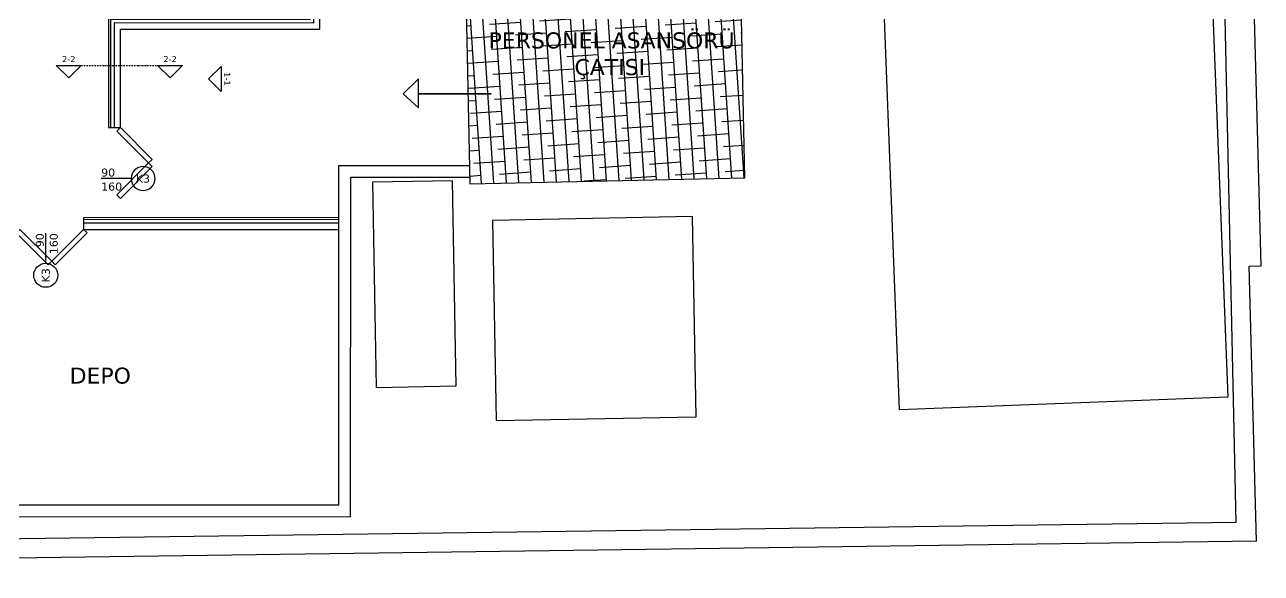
# Model space of a CAD drawing. Header units: millimetres. Extents: x 24870 to 27223, y 1839 to 3696.
# Drawn here: x 25987 to 27223, y 1839 to 2387 of the extents above; entities that cross this region are included whole.
import ezdxf
from ezdxf.enums import TextEntityAlignment as Align

# ---------------------------------------------------------------- set-up
doc = ezdxf.new("R2010")
doc.units = ezdxf.units.MM
doc.linetypes.add('DASHDOT', pattern=[25.4, 12.7, -6.35, 0, -6.35])
for name, color, linetype in [('0-gnl-gor1', 1, 'Continuous'), ('0-gnl-gor2', 6, 'Continuous'), ('0-gnl-gor3', 252, 'Continuous'), ('0-gnl-parapet', 252, 'Continuous'), ('0-gnl-smbl-kesit', 6, 'DASHDOT'), ('0-gnl-tarama', 252, 'Continuous'), ('0-gnrl-note', 251, 'Continuous'), ('0-gnrl-symb-section', 6, 'DASHDOT'), ('0-gnrl-symb-wall', 6, 'Continuous'), ('3-dvr-gazbeton', 5, 'Continuous')]:
    doc.layers.add(name, color=color, linetype=linetype)
doc.styles.add('geoID', font='verdana.ttf')

# ---------------------------------------------------------------- blocks, each defined once
blk = doc.blocks.new('Drawing6')
blk.add_lwpolyline([(24, 0), (144, 0)])
blk.add_circle((-24, 0), 48)
at = {"style": 'geoID'}
blk.add_attdef('KAPI_KODU', text='', height=40, dxfattribs=at).set_placement((-24, 0), align=Align.MIDDLE_CENTER)
for tag, p in [('GEN', (144, 8)), ('YUK', (144, -48))]:
    blk.add_attdef(tag, text='', height=40, dxfattribs=at).set_placement(p, align=Align.RIGHT)
blk = doc.blocks.new('kesit-görünüş')
at = {"linetype": 'Continuous'}
blk.add_lwpolyline([(60, -60), (0, 0), (0, 0), (-60, -60)], close=True, dxfattribs=at)
at = {"style": 'geoID'}
blk.add_attdef('KESIT_NO', text='', height=40, dxfattribs=at).set_placement((0, -90), align=Align.MIDDLE_CENTER)

msp = doc.modelspace()

# ---------------------------------------------------------------- hatches: boundary and pattern name
at = {"layer": '0-gnl-tarama'}
h = msp.add_hatch(dxfattribs=at)
h.set_pattern_fill('ANSI38', color=256, scale=100, angle=408.821335)
h.set_pattern_definition([(93.82133, (24163.696, -4154.666), (-12.47221, -0.833068), []), (183.82133, (24163.696, -4154.666), (-24.11135, -14.138345), [31.25, -18.75])])
h.paths.add_polyline_path([(26425.946, 2498.768), (26431.77, 2228.344), (26706.706, 2234.266), (26700.882, 2504.689)])

# ---------------------------------------------------------------- linework, layer by layer
at = {"layer": '0-gnl-gor1'}
for points in [[(26425.946, 2498.768), (26431.77, 2228.344), (26706.706, 2234.266), (26700.882, 2504.689)], [(26338.273, 2024.818), (26418.259, 2026.348), (26414.338, 2231.31), (26334.353, 2229.78)], [(26458.165, 1991.716), (26658.129, 1995.541), (26654.304, 2195.504), (26454.34, 2191.679)]]:
    msp.add_lwpolyline(points, close=True, dxfattribs=at)
msp.add_lwpolyline([(27189.407, 2015.185), (26861.426, 2002.351), (26845.785, 2402.045), (27173.766, 2414.879), (27189.407, 2015.185)], dxfattribs=at)
at = {"layer": '0-gnl-gor2'}
for points in [[(27207.864, 2698.416), (26920.017, 2698.416), (26920.017, 2519.379), (26420.017, 2519.379), (26420.017, 2698.416), (26270.017, 2698.416), (26270.017, 2394.361), (26070.588, 2394.435), (26070.588, 2284.435), (26082.388, 2284.435), (26082.388, 2382.671), (26281.817, 2382.598), (26281.817, 2686.616), (26408.217, 2686.616), (26408.217, 2507.579), (26931.817, 2507.579), (26931.817, 2686.616), (27208.183, 2686.616)], [(27207.918, 2696.416), (26922.017, 2696.416), (26922.017, 2517.379), (26418.017, 2517.379), (26418.017, 2696.416), (26272.017, 2696.416), (26272.017, 2392.361), (26072.588, 2392.434), (26072.588, 2284.435)], [(27208.013, 2692.916), (26925.517, 2692.916), (26925.517, 2513.879), (26414.517, 2513.879), (26414.517, 2692.916), (26275.517, 2692.916), (26275.517, 2388.859), (26076.088, 2388.933), (26076.088, 2284.435)], [(26431.492, 2246.248), (26300.517, 2246.31), (26300.343, 1907.414), (25810.588, 1907.224), (25810.588, 2127.199)], [(26431.486, 2234.448), (26312.311, 2234.504), (26312.137, 1895.618), (25798.788, 1895.42), (25798.788, 2127.199)], [(26300.49, 2194.361), (26045.588, 2194.435), (26045.588, 2182.724), (26300.484, 2182.555)], [(26300.489, 2192.361), (26045.588, 2192.435)], [(26300.487, 2188.861), (26045.588, 2188.935)]]:
    msp.add_lwpolyline(points, dxfattribs=at)
at = {"layer": '0-gnl-gor3'}
for points in [[(26453.049, 2317.983), (26380.309, 2317.983), (26380.309, 2332.983), (26365.012, 2317.983), (26380.309, 2303.998), (26380.309, 2317.983)], [(26110.673, 2249.079), (26078.853, 2280.899), (26082.388, 2284.435), (26114.208, 2252.615)], [(26110.673, 2249.079), (26078.853, 2217.259), (26082.388, 2213.724), (26114.208, 2245.544)], [(26013.761, 2150.905), (25981.941, 2182.724), (25978.405, 2179.189), (26010.225, 2147.369)], [(26013.761, 2150.905), (26045.581, 2182.724), (26049.116, 2179.189), (26017.296, 2147.369)]]:
    msp.add_lwpolyline(points, close=True, dxfattribs=at)
at = {"layer": '0-gnl-parapet'}
for points in [[(27222.77, 2146.225), (27188.7, 3408.36)], [(27210.768, 2146.136), (27222.912, 2146.226)], [(27218.186, 1871.35), (27210.768, 2146.136)], [(27218.186, 1871.35), (24876.728, 1839.266)]]:
    msp.add_lwpolyline(points, dxfattribs=at)
at = {"layer": '0-gnl-smbl-kesit', "ltscale": 0.1}
msp.add_lwpolyline([(26043.351, 2346.525), (26119.604, 2346.525)], dxfattribs=at)
at = {"layer": '3-dvr-gazbeton'}
for points in [[(27197.719, 1889.958), (27184.886, 2485.861)], [(27197.719, 1889.958), (24890.968, 1859.053), (24893.924, 2213.365)]]:
    msp.add_lwpolyline(points, dxfattribs=at)

# ---------------------------------------------------------------- block references
at = {"layer": '0-gnrl-symb-section'}
ref = msp.add_blockref('kesit-görünüş', (26030.851, 2334.025), dxfattribs=dict(at, xscale=-0.2083333333333333, yscale=0.2083333333333333, zscale=0.2083333333333333, rotation=180))
ref.add_attrib('KESIT_NO', '2-2', dxfattribs={"layer": '0', "height": 6, "style": 'geoID'}).set_placement((26030.851, 2352.775), align=Align.MIDDLE_CENTER)
ref = msp.add_blockref('kesit-görünüş', (26132.104, 2334.025), dxfattribs=dict(at, xscale=-0.2083333333333333, yscale=0.2083333333333333, zscale=0.2083333333333333, rotation=180))
ref.add_attrib('KESIT_NO', '2-2', dxfattribs={"layer": '0', "height": 6, "style": 'geoID'}).set_placement((26132.104, 2352.775), align=Align.MIDDLE_CENTER)
ref = msp.add_blockref('kesit-görünüş', (26170.526, 2333.059), dxfattribs=dict(at, xscale=-0.2083333333333333, yscale=0.2083333333333333, zscale=0.2083333333333333, rotation=90))
ref.add_attrib('KESIT_NO', '1-1', dxfattribs={"layer": '0', "height": 6, "rotation": 270, "style": 'geoID'}).set_placement((26189.276, 2333.059), align=Align.MIDDLE_CENTER)
at = {"layer": '0-gnrl-symb-wall'}
ref = msp.add_blockref('Drawing6', (26099.181, 2233.492), dxfattribs=dict(at, xscale=-0.25, yscale=0.25, zscale=0.25))
ref.add_attrib('GEN', '90', dxfattribs={"layer": '0', "color": 252, "height": 8, "style": 'geoID'}).set_placement((26077.172, 2235.492), align=Align.RIGHT)
ref.add_attrib('YUK', '160', dxfattribs={"layer": '0', "color": 252, "height": 8, "style": 'geoID'}).set_placement((26084.167, 2221.492), align=Align.RIGHT)
ref.add_attrib('KAPI_KODU', 'K3', dxfattribs={"layer": '0', "color": 252, "height": 8, "style": 'geoID'}).set_placement((26104.907, 2233.492), align=Align.MIDDLE_CENTER)
ref = msp.add_blockref('Drawing6', (26007.823, 2142.867), dxfattribs=dict(at, xscale=0.25, yscale=0.25, zscale=0.25, rotation=90.00000000000001))
ref.add_attrib('GEN', '90', dxfattribs={"layer": '0', "color": 252, "height": 8, "rotation": 90, "style": 'geoID'}).set_placement((26005.823, 2178.867), align=Align.RIGHT)
ref.add_attrib('YUK', '160', dxfattribs={"layer": '0', "color": 252, "height": 8, "rotation": 90, "style": 'geoID'}).set_placement((26019.823, 2178.867), align=Align.RIGHT)
ref.add_attrib('KAPI_KODU', 'K3', dxfattribs={"layer": '0', "color": 252, "height": 8, "rotation": 90, "style": 'geoID'}).set_placement((26007.823, 2136.867), align=Align.MIDDLE_CENTER)

# ---------------------------------------------------------------- texts
at = {"layer": '0-gnrl-note', "char_height": 16, "attachment_point": 1, "style": 'geoID'}
for s, width, insert in [('\\pi92.79447;PERSONEL ASANSÖRÜ\\P\\pi178.64;ÇATISI', 432.11144, (26357.703, 2379.52)), ('DEPO', 0.64873, (26031.688, 2044.668))]:
    msp.add_mtext_dynamic_manual_height_columns(s, width=width, gutter_width=1, heights=[0], dxfattribs=dict(at, insert=insert))

doc.saveas('drawing.dxf')
